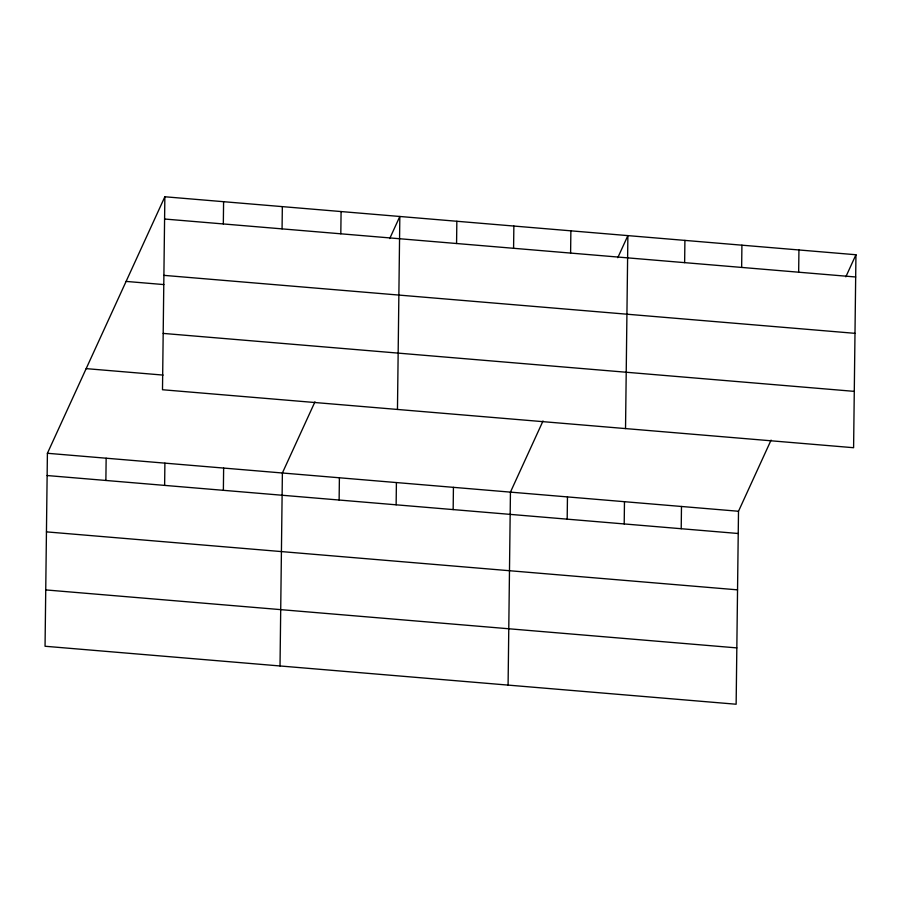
<?xml version="1.0" encoding="UTF-8"?>
<svg xmlns="http://www.w3.org/2000/svg" width="901" height="901" viewBox="0 0 901 901"><rect width="100%" height="100%" fill="white"/><g stroke="black" fill="none" stroke-linecap="round" stroke-linejoin="round"><path stroke-width="1.35" d="M164.86 196.767L162.495 389.739L853.596 447.718L855.95 254.746L164.86 196.767L47.404 453.282L45.05 646.254L736.14 704.233L738.505 511.261L771.076 440.105M105.879 480.458L106.149 458.215M164.624 485.391L164.894 463.137M223.324 223.944L223.594 201.7M223.369 490.313L223.639 468.07M282.069 228.877L282.34 206.622M280.02 665.963L282.385 472.991L314.956 401.846M340.815 233.798L341.085 211.555M339.125 500.032L339.395 477.778M396.136 504.808L396.406 482.564M397.465 409.448L399.83 216.477L389.716 238.562M453.158 509.594L453.428 487.34M456.57 243.518L456.841 221.263M508.085 685.098L510.439 492.126L543.021 420.97M513.581 248.293L513.863 226.05M567.179 519.156L567.461 496.913M570.603 253.08L570.874 230.825M624.202 523.943L624.472 501.688M625.531 428.583L627.884 235.611L617.782 257.697M681.212 528.729L681.483 506.475M684.636 262.642L684.906 240.398M741.647 267.428L741.917 245.173M798.658 272.215L798.939 249.96M845.836 276.821L855.95 254.746M164.579 219.022L855.68 276.99M163.892 275.357L854.993 333.336M126.095 281.416L163.858 284.581M163.182 333.404L854.283 391.372M86.169 368.633L163.092 375.086M47.404 453.282L738.505 511.261M47.134 475.537L738.234 533.505M46.447 531.872L737.547 589.851M45.737 589.918L736.838 647.898"/></g></svg>
